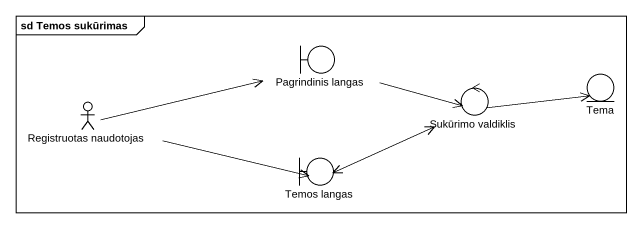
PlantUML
@startuml
mainframe sd Temos sukūrimas
boundary "Pagrindinis langas" as Pagrindinis_langas
entity Tema
actor "Registruotas naudotojas" as Registruotas_naudotojas
control "Sukūrimo valdiklis" as Sukūrimo_valdiklis
boundary "Temos langas" as Temos_langas
Pagrindinis_langas -right-> Sukūrimo_valdiklis
Registruotas_naudotojas -right-> Pagrindinis_langas
Registruotas_naudotojas -right-> Temos_langas
Sukūrimo_valdiklis -right-> Tema
Sukūrimo_valdiklis -left-> Temos_langas
Temos_langas -right-> Sukūrimo_valdiklis
@enduml
